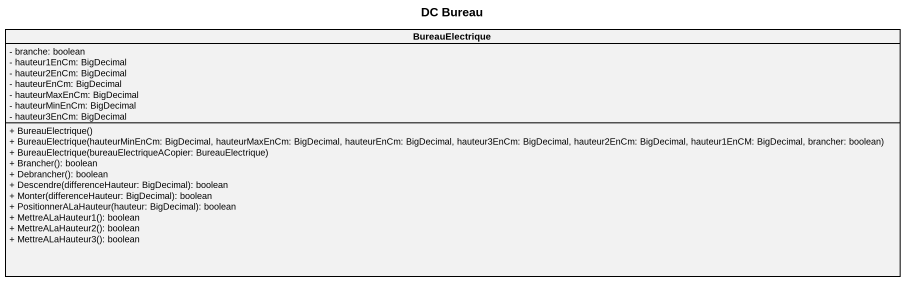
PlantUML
@startuml
title DC Bureau
hide circle
hide empty members
skinparam classAttributeIconSize 0
class BureauElectrique {
  - branche: boolean
  - hauteur1EnCm: BigDecimal
  - hauteur2EnCm: BigDecimal
  - hauteurEnCm: BigDecimal
  - hauteurMaxEnCm: BigDecimal
  - hauteurMinEnCm: BigDecimal
  - hauteur3EnCm: BigDecimal
  + BureauElectrique()
  + BureauElectrique(hauteurMinEnCm: BigDecimal, hauteurMaxEnCm: BigDecimal, hauteurEnCm: BigDecimal, hauteur3EnCm: BigDecimal, hauteur2EnCm: BigDecimal, hauteur1EnCM: BigDecimal, brancher: boolean)
  + BureauElectrique(bureauElectriqueACopier: BureauElectrique)
  + Brancher(): boolean
  + Debrancher(): boolean
  + Descendre(differenceHauteur: BigDecimal): boolean
  + Monter(differenceHauteur: BigDecimal): boolean
  + PositionnerALaHauteur(hauteur: BigDecimal): boolean
  + MettreALaHauteur1(): boolean
  + MettreALaHauteur2(): boolean
  + MettreALaHauteur3(): boolean
}
@enduml
